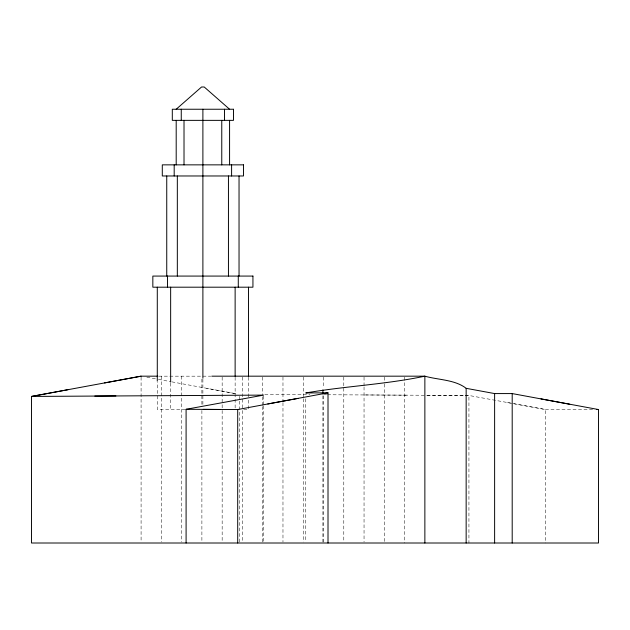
<?xml version="1.0" encoding="UTF-8"?>
<svg xmlns="http://www.w3.org/2000/svg" width="630" height="630" viewBox="0 0 630 630"><rect width="100%" height="100%" fill="white"/><g stroke="black" fill="none" stroke-linecap="round" stroke-linejoin="round"><path stroke-width="0.47" stroke-dasharray="3.15 2.36" d="M158.76 376.173L210.806 376.173M185.307 409.539L157.287 409.539L157.287 382.134M243.723 409.539L248.488 409.539L248.488 399.751M592.617 409.539L545.564 409.539L507.245 402.507M264.781 394.459L309.928 394.679M323.725 394.75L326.616 394.766M327.521 394.766L468.933 395.467L545.564 409.539L545.564 543.005M364.542 394.955L406.287 395.16M427.164 395.27L464.184 395.443M465.137 395.451L468.933 395.467L468.933 543.005M146.861 377.236L157.445 379.197M158.406 379.378L170.919 381.693M171.88 381.867L236.376 393.797L206.538 388.269M404.586 377.149L404.586 543.005M384.324 377.149L384.324 383.04M384.324 384.024L384.324 542.02M364.045 377.149L364.045 385.985M364.045 386.97L364.045 542.02M343.783 377.149L343.783 542.02M323.505 377.149L323.505 387.946M323.505 395.798L323.505 543.005M322.899 395.805L322.899 542.02M305.77 398.837L305.77 542.02M303.243 377.149L303.243 397.758M303.243 398.743L303.243 542.02M282.972 377.149L282.972 401.688M282.972 402.664L282.972 542.02M263.616 396.081L263.616 404.893M263.616 405.877L263.616 542.02M262.702 377.149L262.702 395.798M262.702 396.782L262.702 405.61M262.702 406.594L262.702 542.02M248.488 377.236L248.488 398.774M242.432 377.149L242.432 409.539M242.432 410.516L242.432 542.02M239.258 396.286L239.258 400.2M239.258 401.176L239.258 542.02M235.132 377.236L235.132 408.555M222.162 377.149L222.162 409.539M222.162 410.516L222.162 542.02M202.891 379.197L202.891 404.641M201.891 379.118L201.891 404.633M201.891 410.516L201.891 542.02M181.629 376.173L181.629 542.02M170.651 383.111L170.651 409.539M161.359 376.173L161.359 542.02M141.088 377.149L141.088 542.02"/><path stroke-width="0.94" d="M176.195 109.242L201.553 86.995L204.222 86.995L229.58 109.242M157.776 376.173L141.088 376.173L31.5 396.435L31.5 543.005L598.5 543.005L598.5 409.539L512.198 393.577L494.621 393.577L466.153 388.324C454.986 379.575 438.07 379.953 424.864 376.173L211.782 376.173M68.024 389.686L31.5 396.435L263.616 395.105L186.094 409.295L186.094 543.005M104.564 382.922L141.088 376.173M186.094 409.295L237.699 409.539L328.01 392.829L328.01 543.005M267.813 403.964L297.903 398.404M424.864 543.005L424.864 376.173C385.568 384.481 345.264 386.119 305.77 392.955L328.01 392.829M94.807 396.065L115.904 395.955M596.539 409.539L598.5 409.539M203.301 409.374L220.5 409.461M540.965 398.892L569.725 404.224M512.198 393.577L512.198 543.005M494.621 393.577L494.621 543.005M466.153 388.324L466.153 543.005M322.899 389.915L322.899 393.844M248.488 287.193L248.488 376.26M239.038 175.975L239.038 276.074M238.282 276.074L238.282 287.193M237.699 409.539L237.699 543.005M235.132 287.193L235.132 376.26M231.596 164.855L231.596 175.975M229.58 120.361L229.58 164.855M228.446 175.975L228.446 276.074M224.524 109.242L224.524 120.361M221.768 120.361L221.768 164.855M202.891 109.242L202.891 378.22M184.015 120.361L184.015 164.855M181.259 109.242L181.259 120.361M177.329 175.975L177.329 276.074M176.195 120.361L176.195 164.855M174.187 164.855L174.187 175.975M170.651 287.193L170.651 382.134M167.501 276.074L167.501 287.193M166.745 175.975L166.745 276.074M157.287 287.193L157.287 381.15M233.478 109.242L172.305 109.242L172.305 120.361L233.478 120.361L233.478 109.242M243.487 164.855L162.296 164.855L162.296 175.975L243.487 175.975L243.487 164.855M252.937 276.074L152.838 276.074L152.838 287.193L252.937 287.193L252.937 276.074"/></g></svg>
